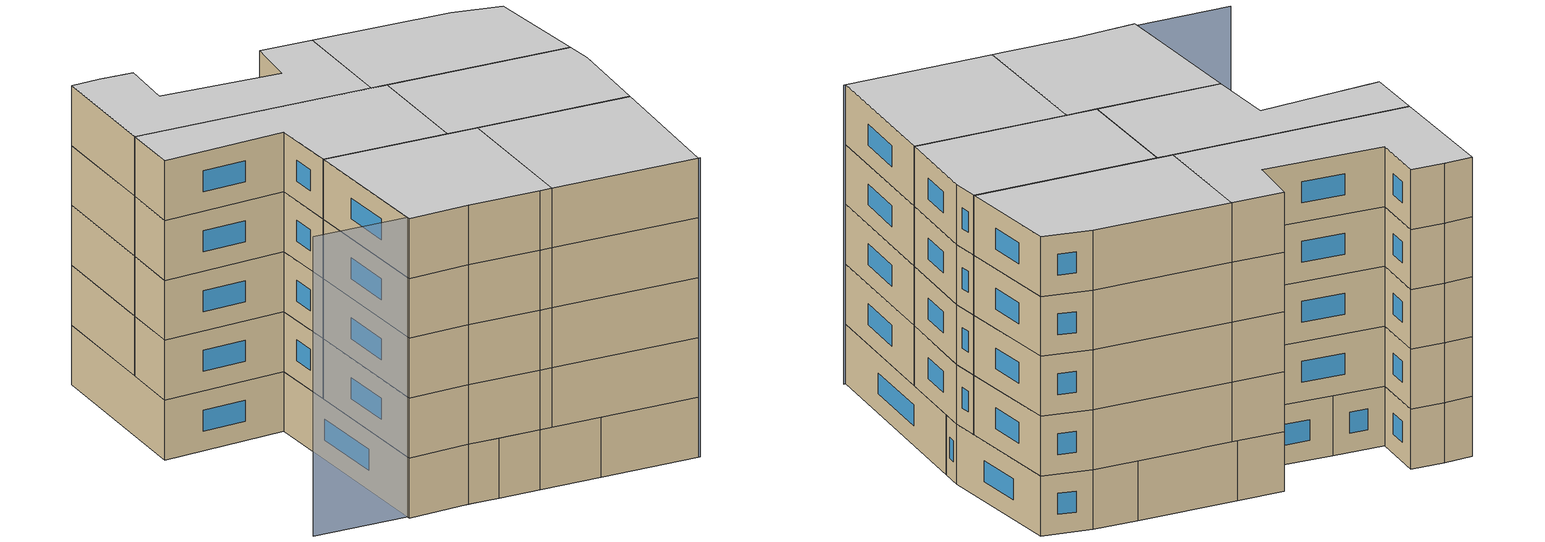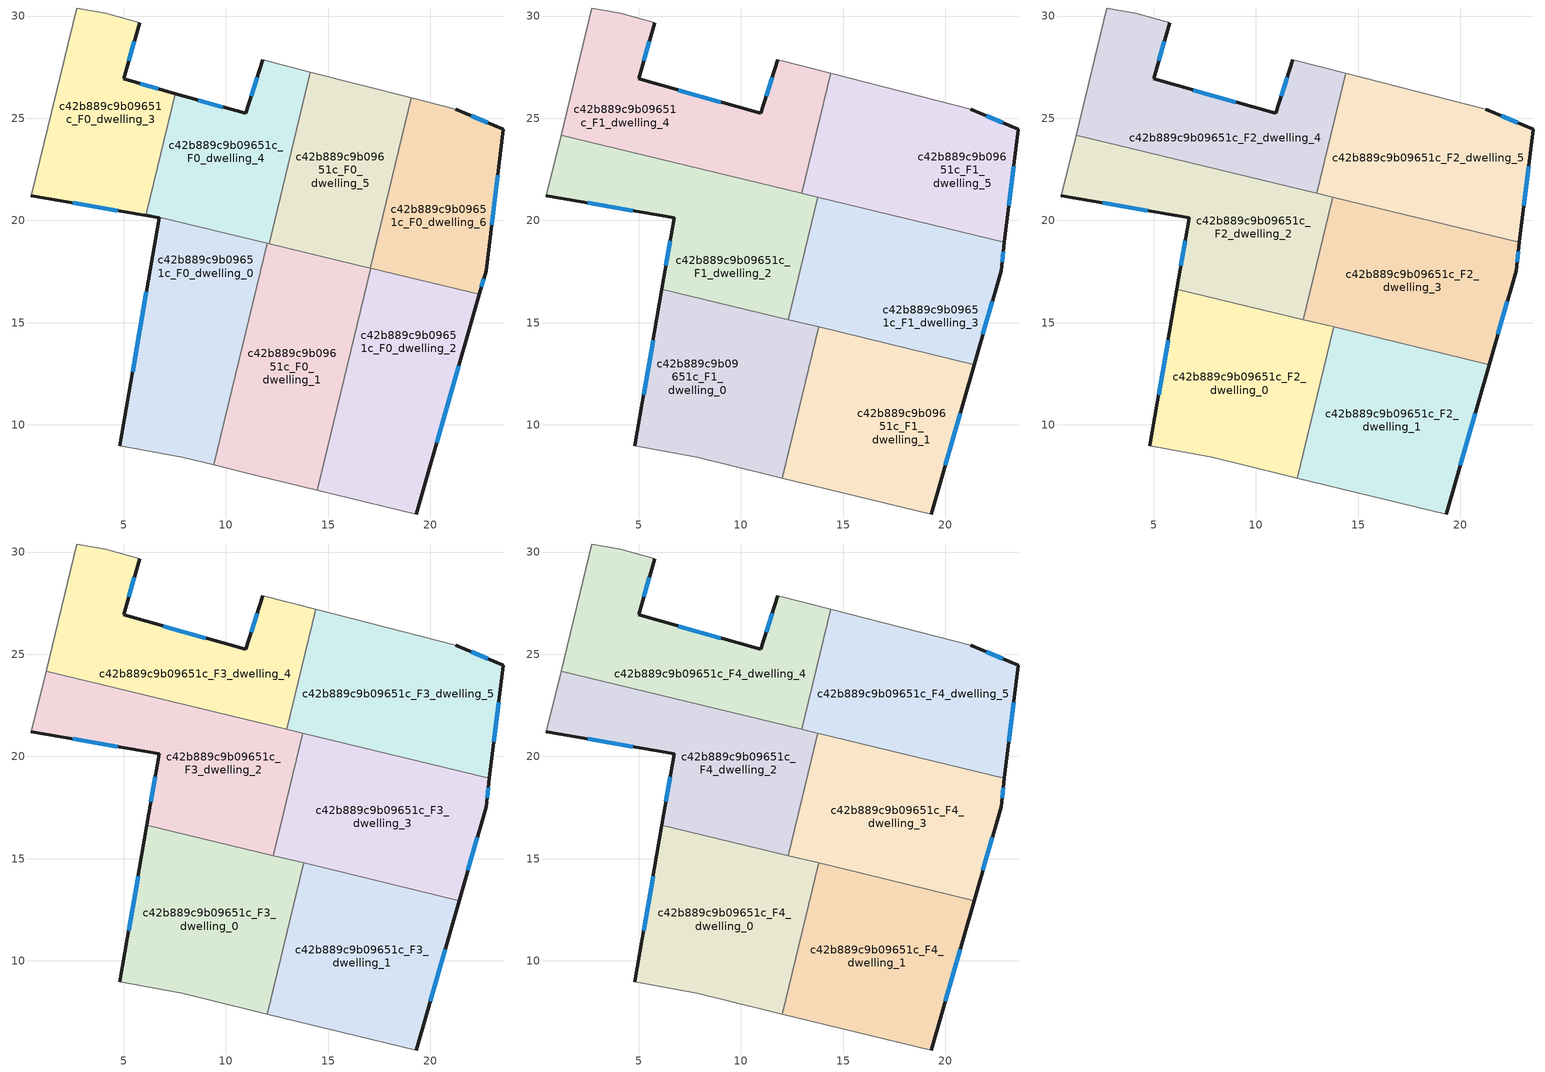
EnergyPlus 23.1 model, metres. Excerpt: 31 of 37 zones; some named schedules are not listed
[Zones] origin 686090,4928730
c42b889c9b09651c_F0_dwelling_0
 floor ground (EU_floor_Construction): 12.02,18.89 9.4,8.04 7.86,8.42 4.81,8.98 6.73,20.13 6.74,20.17 z0
 wall outside (EU_wall_Construction): 6.73,20.13 4.81,8.98 z0:3
 wall adiabatic (EU_wall_Construction): 4.81,8.98 7.86,8.42 9.4,8.04 z0:3
 wall to c42b889c9b09651c_F0_dwelling_3 (EU_wall_Construction): 6.74,20.17 6.73,20.13 z0:3
 wall to c42b889c9b09651c_F0_dwelling_1 (EU_wall_Construction): 9.4,8.04 12.02,18.89 z0:3
 wall to c42b889c9b09651c_F0_dwelling_4 (EU_wall_Construction): 12.02,18.89 6.74,20.17 z0:3
 window (EU_Window_Construction): 6.11,16.5 5.44,12.61 z0.98:2.02
 ceiling adiabatic (EU_roof_Construction): 11.18,15.43 12.02,18.89 6.74,20.17 6.73,20.13 6.13,16.64 z3
c42b889c9b09651c_F0_dwelling_1
 floor ground (EU_floor_Construction): 17.09,17.67 14.47,6.81 11.43,7.53 9.4,8.04 12.02,18.89 z0
 wall adiabatic (EU_wall_Construction): 9.4,8.04 11.43,7.53 14.47,6.81 z0:3
 wall to c42b889c9b09651c_F0_dwelling_2 (EU_wall_Construction): 14.47,6.81 17.09,17.67 z0:3
 wall to c42b889c9b09651c_F0_dwelling_5 (EU_wall_Construction): 17.05,17.67 12.11,18.87 z0:3
 wall to c42b889c9b09651c_F0_dwelling_4 (EU_wall_Construction): 12.11,18.87 12.02,18.89 z0:3
 wall to c42b889c9b09651c_F0_dwelling_6 (EU_wall_Construction): 17.09,17.67 17.05,17.67 z0:3
 ceiling adiabatic (EU_roof_Construction): 12.32,15.15 13.16,18.62 12.02,18.89 11.18,15.43 z3
c42b889c9b09651c_F0_dwelling_2
 floor ground (EU_floor_Construction): 22.39,16.38 19.31,5.64 14.47,6.81 17.09,17.67 z0
 wall outside (EU_wall_Construction): 19.31,5.64 22.39,16.38 z0:3
 wall adiabatic (EU_wall_Construction): 14.47,6.81 19.31,5.64 z0:3
 wall to c42b889c9b09651c_F0_dwelling_6 (EU_wall_Construction): 22.39,16.38 17.09,17.67 z0:3
 window (EU_Window_Construction): 20.31,9.14 21.39,12.89 z0.98:2.02
c42b889c9b09651c_F0_dwelling_3
 floor ground (EU_floor_Construction): 5.78,29.67 5,26.92 7.52,26.21 6.09,20.32 6.74,20.17 6.73,20.13 0.48,21.2 2.7,30.39 4.11,30.13 z0
 wall outside (EU_wall_Construction): 0.48,21.2 6.73,20.13 / 7.52,26.21 5,26.92 5.78,29.67 z0:3
 wall adiabatic (EU_wall_Construction): 5.78,29.67 4.11,30.13 2.7,30.39 0.48,21.2 z0:3
 wall to c42b889c9b09651c_F0_dwelling_4 (EU_wall_Construction): 6.74,20.17 6.09,20.32 7.52,26.21 z0:3
 window (EU_Window_Construction): 2.51,20.86 4.7,20.48 / 5.25,27.82 5.53,28.78 / 6.7,26.44 5.82,26.69 z0.98:2.02
c42b889c9b09651c_F0_dwelling_4
 floor ground (EU_floor_Construction): 14.14,27.26 12.11,18.87 6.09,20.32 7.52,26.21 10.96,25.23 11.81,27.85 z0
 wall outside (EU_wall_Construction): 11.81,27.85 10.96,25.23 7.52,26.21 z0:3
 wall to c42b889c9b09651c_F0_dwelling_5 (EU_wall_Construction): 12.11,18.87 14.14,27.26 z0:3
 wall adiabatic (EU_wall_Construction): 14.14,27.26 11.81,27.85 z0:3
 window (EU_Window_Construction): 9.84,25.55 8.64,25.89 / 11.53,27 11.24,26.09 z0.98:2.02
c42b889c9b09651c_F0_dwelling_5
 floor ground (EU_floor_Construction): 19.06,26 17.05,17.67 12.11,18.87 14.14,27.26 z0
 wall adiabatic (EU_wall_Construction): 19.06,26 14.14,27.26 z0:3
 wall to c42b889c9b09651c_F0_dwelling_6 (EU_wall_Construction): 17.05,17.67 19.06,26 z0:3
c42b889c9b09651c_F0_dwelling_6
 floor ground (EU_floor_Construction): 23.56,24.45 22.72,17.53 22.39,16.38 17.05,17.67 19.06,26 21.25,25.44 z0
 wall outside (EU_wall_Construction): 22.39,16.38 22.72,17.53 23.56,24.45 21.25,25.44 z0:3
 wall adiabatic (EU_wall_Construction): 21.25,25.44 19.06,26 z0:3
 window (EU_Window_Construction): 22.5,16.76 22.61,17.16 / 22.81,24.78 22,25.12 / 22.99,19.78 23.29,22.2 z0.98:2.02
c42b889c9b09651c_F1_dwelling_0
 floor to c42b889c9b09651c_F0_dwelling_0 (EU_floor_Construction): 11.18,15.43 9.4,8.04 7.86,8.42 4.81,8.98 6.13,16.64 z3
 floor to c42b889c9b09651c_F0_dwelling_1 (EU_floor_Construction): 13.8,14.79 12.02,7.39 11.43,7.53 9.4,8.04 11.18,15.43 z3
 wall outside (EU_wall_Construction): 6.13,16.64 4.81,8.98 z3:6
 wall to c42b889c9b09651c_F1_dwelling_1 (EU_wall_Construction): 12.02,7.39 13.8,14.79 z3:6
 wall adiabatic (EU_wall_Construction): 4.81,8.98 7.86,8.42 11.43,7.53 12.02,7.39 z3:6
 wall to c42b889c9b09651c_F1_dwelling_2 (EU_wall_Construction): 12.32,15.15 6.13,16.64 z3:6
 wall to c42b889c9b09651c_F1_dwelling_3 (EU_wall_Construction): 13.8,14.79 12.32,15.15 z3:6
 window (EU_Window_Construction): 5.7,14.15 5.24,11.48 z3.98:5.02
c42b889c9b09651c_F1_dwelling_1
 floor to c42b889c9b09651c_F0_dwelling_1 (EU_floor_Construction): 16.25,14.2 14.47,6.81 12.02,7.39 13.8,14.79 z3
 floor to c42b889c9b09651c_F0_dwelling_2 (EU_floor_Construction): 21.41,12.95 19.31,5.64 14.47,6.81 16.25,14.2 z3
 wall outside (EU_wall_Construction): 19.31,5.64 21.41,12.95 z3:6
 wall adiabatic (EU_wall_Construction): 12.02,7.39 19.31,5.64 z3:6
 wall to c42b889c9b09651c_F1_dwelling_3 (EU_wall_Construction): 21.41,12.95 13.8,14.79 z3:6
 window (EU_Window_Construction): 19.99,8.02 20.73,10.58 z3.98:5.02
c42b889c9b09651c_F1_dwelling_2
 floor to c42b889c9b09651c_F0_dwelling_3 (EU_floor_Construction): 6.71,22.85 6.09,20.32 6.74,20.17 6.73,20.13 0.48,21.2 1.2,24.18 z3
 floor to c42b889c9b09651c_F0_dwelling_4 (EU_floor_Construction): 12.72,21.39 12.11,18.87 6.09,20.32 6.71,22.85 z3
 floor to c42b889c9b09651c_F0_dwelling_5 (EU_floor_Construction): 13.77,21.14 13.16,18.62 12.11,18.87 12.72,21.39 z3
 floor adiabatic (EU_floor_Construction): 13.16,18.62 12.32,15.15 6.13,16.64 6.73,20.13 6.74,20.17 6.09,20.32 z3
 wall outside (EU_wall_Construction): 0.48,21.2 6.73,20.13 6.13,16.64 z3:6
 wall to c42b889c9b09651c_F1_dwelling_3 (EU_wall_Construction): 12.32,15.15 13.77,21.14 z3:6
 wall adiabatic (EU_wall_Construction): 1.2,24.18 0.48,21.2 z3:6
 wall to c42b889c9b09651c_F1_dwelling_4 (EU_wall_Construction): 12.99,21.33 1.2,24.18 z3:6
 wall to c42b889c9b09651c_F1_dwelling_5 (EU_wall_Construction): 13.77,21.14 12.99,21.33 z3:6
 window (EU_Window_Construction): 6.54,19 6.33,17.78 / 2.51,20.86 4.7,20.48 z3.98:5.02
c42b889c9b09651c_F1_dwelling_3
 floor to c42b889c9b09651c_F0_dwelling_2 (EU_floor_Construction): 22.39,16.38 21.41,12.95 16.25,14.2 17.09,17.67 z3
 floor to c42b889c9b09651c_F0_dwelling_5 (EU_floor_Construction): 17.66,20.2 17.05,17.67 13.16,18.62 13.77,21.14 z3
 floor to c42b889c9b09651c_F0_dwelling_6 (EU_floor_Construction): 22.89,18.94 22.72,17.53 22.39,16.38 17.05,17.67 17.66,20.2 z3
 floor to c42b889c9b09651c_F0_dwelling_1 (EU_floor_Construction): 17.09,17.66 16.25,14.2 12.32,15.15 13.16,18.62 z3
 wall outside (EU_wall_Construction): 21.41,12.95 22.72,17.53 22.89,18.94 z3:6
 wall to c42b889c9b09651c_F1_dwelling_5 (EU_wall_Construction): 22.89,18.94 13.77,21.14 z3:6
 window (EU_Window_Construction): 22.78,17.99 22.84,18.48 / 21.84,14.44 22.29,16.04 z3.98:5.02
c42b889c9b09651c_F1_dwelling_4
 floor to c42b889c9b09651c_F0_dwelling_4 (EU_floor_Construction): 14.14,27.26 12.72,21.39 6.71,22.85 7.52,26.21 10.96,25.23 11.81,27.85 z3
 floor to c42b889c9b09651c_F0_dwelling_3 (EU_floor_Construction): 5.78,29.67 5,26.92 7.52,26.21 6.71,22.85 1.2,24.18 2.7,30.39 4.11,30.13 z3
 floor to c42b889c9b09651c_F0_dwelling_5 (EU_floor_Construction): 14.4,27.19 12.99,21.33 12.72,21.39 14.14,27.26 z3
 wall outside (EU_wall_Construction): 11.81,27.85 10.96,25.23 5,26.92 5.78,29.67 z3:6
 wall adiabatic (EU_wall_Construction): 14.4,27.19 11.81,27.85 / 5.78,29.67 4.11,30.13 2.7,30.39 1.2,24.18 z3:6
 wall to c42b889c9b09651c_F1_dwelling_5 (EU_wall_Construction): 12.99,21.33 14.4,27.19 z3:6
 window (EU_Window_Construction): 9.02,25.78 6.94,26.37 / 11.53,27 11.24,26.09 / 5.25,27.82 5.53,28.78 z3.98:5.02
c42b889c9b09651c_F1_dwelling_5
 floor to c42b889c9b09651c_F0_dwelling_5 (EU_floor_Construction): 19.06,26 17.66,20.2 12.99,21.33 14.4,27.19 z3
 floor to c42b889c9b09651c_F0_dwelling_6 (EU_floor_Construction): 23.56,24.45 22.89,18.94 17.66,20.2 19.06,26 21.25,25.44 z3
 wall outside (EU_wall_Construction): 22.89,18.94 23.56,24.45 21.25,25.44 z3:6
 wall adiabatic (EU_wall_Construction): 21.25,25.44 14.4,27.19 z3:6
 window (EU_Window_Construction): 22.81,24.78 22,25.12 / 23.11,20.73 23.34,22.66 z3.98:5.02
c42b889c9b09651c_F2_dwelling_0
 floor to c42b889c9b09651c_F1_dwelling_0 (EU_floor_Construction): 13.8,14.79 12.02,7.39 11.43,7.53 7.86,8.42 4.81,8.98 6.13,16.64 z6
 wall outside (EU_wall_Construction): 6.13,16.64 4.81,8.98 z6:9
 wall to c42b889c9b09651c_F2_dwelling_1 (EU_wall_Construction): 12.02,7.39 13.8,14.79 z6:9
 wall adiabatic (EU_wall_Construction): 4.81,8.98 7.86,8.42 11.43,7.53 12.02,7.39 z6:9
 wall to c42b889c9b09651c_F2_dwelling_2 (EU_wall_Construction): 12.32,15.15 6.13,16.64 z6:9
 wall to c42b889c9b09651c_F2_dwelling_3 (EU_wall_Construction): 13.8,14.79 12.32,15.15 z6:9
 window (EU_Window_Construction): 5.7,14.15 5.24,11.48 z6.98:8.02
c42b889c9b09651c_F2_dwelling_1
 floor to c42b889c9b09651c_F1_dwelling_1 (EU_floor_Construction): 21.41,12.95 19.31,5.64 12.02,7.39 13.8,14.79 z6
 wall outside (EU_wall_Construction): 19.31,5.64 21.41,12.95 z6:9
 wall adiabatic (EU_wall_Construction): 12.02,7.39 19.31,5.64 z6:9
 wall to c42b889c9b09651c_F2_dwelling_3 (EU_wall_Construction): 21.41,12.95 13.8,14.79 z6:9
 window (EU_Window_Construction): 19.99,8.02 20.73,10.58 z6.98:8.02
c42b889c9b09651c_F2_dwelling_2
 floor to c42b889c9b09651c_F1_dwelling_2 (EU_floor_Construction): 13.77,21.14 12.32,15.15 6.13,16.64 6.73,20.13 0.48,21.2 1.2,24.18 z6
 wall outside (EU_wall_Construction): 0.48,21.2 6.73,20.13 6.13,16.64 z6:9
 wall to c42b889c9b09651c_F2_dwelling_3 (EU_wall_Construction): 12.32,15.15 13.77,21.14 z6:9
 wall adiabatic (EU_wall_Construction): 1.2,24.18 0.48,21.2 z6:9
 wall to c42b889c9b09651c_F2_dwelling_4 (EU_wall_Construction): 12.99,21.33 1.2,24.18 z6:9
 wall to c42b889c9b09651c_F2_dwelling_5 (EU_wall_Construction): 13.77,21.14 12.99,21.33 z6:9
 window (EU_Window_Construction): 6.54,19 6.33,17.78 / 2.51,20.86 4.7,20.48 z6.98:8.02
c42b889c9b09651c_F2_dwelling_3
 floor to c42b889c9b09651c_F1_dwelling_3 (EU_floor_Construction): 22.89,18.94 22.72,17.53 21.41,12.95 12.32,15.15 13.77,21.14 z6
 wall outside (EU_wall_Construction): 21.41,12.95 22.72,17.53 22.89,18.94 z6:9
 wall to c42b889c9b09651c_F2_dwelling_5 (EU_wall_Construction): 22.89,18.94 13.77,21.14 z6:9
 window (EU_Window_Construction): 22.78,17.99 22.84,18.48 / 21.84,14.44 22.29,16.04 z6.98:8.02
c42b889c9b09651c_F2_dwelling_4
 floor to c42b889c9b09651c_F1_dwelling_4 (EU_floor_Construction): 14.4,27.19 12.99,21.33 1.2,24.18 2.7,30.39 4.11,30.13 5.78,29.67 5,26.92 10.96,25.23 11.81,27.85 z6
 wall outside (EU_wall_Construction): 11.81,27.85 10.96,25.23 5,26.92 5.78,29.67 z6:9
 wall adiabatic (EU_wall_Construction): 14.4,27.19 11.81,27.85 / 5.78,29.67 4.11,30.13 2.7,30.39 1.2,24.18 z6:9
 wall to c42b889c9b09651c_F2_dwelling_5 (EU_wall_Construction): 12.99,21.33 14.4,27.19 z6:9
 window (EU_Window_Construction): 9.02,25.78 6.94,26.37 / 11.53,27 11.24,26.09 / 5.25,27.82 5.53,28.78 z6.98:8.02
c42b889c9b09651c_F2_dwelling_5
 floor to c42b889c9b09651c_F1_dwelling_5 (EU_floor_Construction): 23.56,24.45 22.89,18.94 12.99,21.33 14.4,27.19 21.25,25.44 z6
 wall outside (EU_wall_Construction): 22.89,18.94 23.56,24.45 21.25,25.44 z6:9
 wall adiabatic (EU_wall_Construction): 21.25,25.44 14.4,27.19 z6:9
 window (EU_Window_Construction): 22.81,24.78 22,25.12 / 23.11,20.73 23.34,22.66 z6.98:8.02
c42b889c9b09651c_F3_dwelling_0
 floor to c42b889c9b09651c_F2_dwelling_0 (EU_floor_Construction): 13.8,14.79 12.02,7.39 11.43,7.53 7.86,8.42 4.81,8.98 6.13,16.64 z9
 wall outside (EU_wall_Construction): 6.13,16.64 4.81,8.98 z9:12
 wall to c42b889c9b09651c_F3_dwelling_1 (EU_wall_Construction): 12.02,7.39 13.8,14.79 z9:12
 wall adiabatic (EU_wall_Construction): 4.81,8.98 7.86,8.42 11.43,7.53 12.02,7.39 z9:12
 wall to c42b889c9b09651c_F3_dwelling_2 (EU_wall_Construction): 12.32,15.15 6.13,16.64 z9:12
 wall to c42b889c9b09651c_F3_dwelling_3 (EU_wall_Construction): 13.8,14.79 12.32,15.15 z9:12
 window (EU_Window_Construction): 5.7,14.15 5.24,11.48 z9.98:11.02
c42b889c9b09651c_F3_dwelling_1
 floor to c42b889c9b09651c_F2_dwelling_1 (EU_floor_Construction): 21.41,12.95 19.31,5.64 12.02,7.39 13.8,14.79 z9
 wall outside (EU_wall_Construction): 19.31,5.64 21.41,12.95 z9:12
 wall adiabatic (EU_wall_Construction): 12.02,7.39 19.31,5.64 z9:12
 wall to c42b889c9b09651c_F3_dwelling_3 (EU_wall_Construction): 21.41,12.95 13.8,14.79 z9:12
 window (EU_Window_Construction): 19.99,8.02 20.73,10.58 z9.98:11.02
c42b889c9b09651c_F3_dwelling_2
 floor to c42b889c9b09651c_F2_dwelling_2 (EU_floor_Construction): 13.77,21.14 12.32,15.15 6.13,16.64 6.73,20.13 0.48,21.2 1.2,24.18 z9
 wall outside (EU_wall_Construction): 0.48,21.2 6.73,20.13 6.13,16.64 z9:12
 wall to c42b889c9b09651c_F3_dwelling_3 (EU_wall_Construction): 12.32,15.15 13.77,21.14 z9:12
 wall adiabatic (EU_wall_Construction): 1.2,24.18 0.48,21.2 z9:12
 wall to c42b889c9b09651c_F3_dwelling_4 (EU_wall_Construction): 12.99,21.33 1.2,24.18 z9:12
 wall to c42b889c9b09651c_F3_dwelling_5 (EU_wall_Construction): 13.77,21.14 12.99,21.33 z9:12
 window (EU_Window_Construction): 6.54,19 6.33,17.78 / 2.51,20.86 4.7,20.48 z9.98:11.02
c42b889c9b09651c_F3_dwelling_3
 floor to c42b889c9b09651c_F2_dwelling_3 (EU_floor_Construction): 22.89,18.94 22.72,17.53 21.41,12.95 12.32,15.15 13.77,21.14 z9
 wall outside (EU_wall_Construction): 21.41,12.95 22.72,17.53 22.89,18.94 z9:12
 wall to c42b889c9b09651c_F3_dwelling_5 (EU_wall_Construction): 22.89,18.94 13.77,21.14 z9:12
 window (EU_Window_Construction): 22.78,17.99 22.84,18.48 / 21.84,14.44 22.29,16.04 z9.98:11.02
c42b889c9b09651c_F3_dwelling_4
 floor to c42b889c9b09651c_F2_dwelling_4 (EU_floor_Construction): 14.4,27.19 12.99,21.33 1.2,24.18 2.7,30.39 4.11,30.13 5.78,29.67 5,26.92 10.96,25.23 11.81,27.85 z9
 wall outside (EU_wall_Construction): 11.81,27.85 10.96,25.23 5,26.92 5.78,29.67 z9:12
 wall adiabatic (EU_wall_Construction): 14.4,27.19 11.81,27.85 / 5.78,29.67 4.11,30.13 2.7,30.39 1.2,24.18 z9:12
 wall to c42b889c9b09651c_F3_dwelling_5 (EU_wall_Construction): 12.99,21.33 14.4,27.19 z9:12
 window (EU_Window_Construction): 9.02,25.78 6.94,26.37 / 11.53,27 11.24,26.09 / 5.25,27.82 5.53,28.78 z9.98:11.02
c42b889c9b09651c_F3_dwelling_5
 floor to c42b889c9b09651c_F2_dwelling_5 (EU_floor_Construction): 23.56,24.45 22.89,18.94 12.99,21.33 14.4,27.19 21.25,25.44 z9
 wall outside (EU_wall_Construction): 22.89,18.94 23.56,24.45 21.25,25.44 z9:12
 wall adiabatic (EU_wall_Construction): 21.25,25.44 14.4,27.19 z9:12
 window (EU_Window_Construction): 22.81,24.78 22,25.12 / 23.11,20.73 23.34,22.66 z9.98:11.02
c42b889c9b09651c_F4_dwelling_0
 floor to c42b889c9b09651c_F3_dwelling_0 (EU_floor_Construction): 13.8,14.79 12.02,7.39 11.43,7.53 7.86,8.42 4.81,8.98 6.13,16.64 z12
 wall outside (EU_wall_Construction): 6.13,16.64 4.81,8.98 z12:15
 wall to c42b889c9b09651c_F4_dwelling_1 (EU_wall_Construction): 12.02,7.39 13.8,14.79 z12:15
 wall adiabatic (EU_wall_Construction): 4.81,8.98 7.86,8.42 11.43,7.53 12.02,7.39 z12:15
 wall to c42b889c9b09651c_F4_dwelling_2 (EU_wall_Construction): 12.32,15.15 6.13,16.64 z12:15
 wall to c42b889c9b09651c_F4_dwelling_3 (EU_wall_Construction): 13.8,14.79 12.32,15.15 z12:15
 window (EU_Window_Construction): 5.7,14.15 5.24,11.48 z12.98:14.02
 ceiling to c42b889c9b09651c_F5_dwelling_0 (EU_floor_Construction): 12.02,7.39 13.8,14.79 6.13,16.64 4.81,8.98 7.86,8.42 11.43,7.53 z15
c42b889c9b09651c_F4_dwelling_1
 floor to c42b889c9b09651c_F3_dwelling_1 (EU_floor_Construction): 21.41,12.95 19.31,5.64 12.02,7.39 13.8,14.79 z12
 wall outside (EU_wall_Construction): 19.31,5.64 21.41,12.95 z12:15
 wall adiabatic (EU_wall_Construction): 12.02,7.39 19.31,5.64 z12:15
 wall to c42b889c9b09651c_F4_dwelling_3 (EU_wall_Construction): 21.41,12.95 13.8,14.79 z12:15
 window (EU_Window_Construction): 19.99,8.02 20.73,10.58 z12.98:14.02
 ceiling to c42b889c9b09651c_F5_dwelling_1 (EU_floor_Construction): 19.31,5.64 21.41,12.95 13.8,14.79 12.02,7.39 z15
c42b889c9b09651c_F4_dwelling_2
 floor to c42b889c9b09651c_F3_dwelling_2 (EU_floor_Construction): 13.77,21.14 12.32,15.15 6.13,16.64 6.73,20.13 0.48,21.2 1.2,24.18 z12
 wall outside (EU_wall_Construction): 0.48,21.2 6.73,20.13 6.13,16.64 z12:15
 wall to c42b889c9b09651c_F4_dwelling_3 (EU_wall_Construction): 12.32,15.15 13.77,21.14 z12:15
 wall adiabatic (EU_wall_Construction): 1.2,24.18 0.48,21.2 z12:15
 wall to c42b889c9b09651c_F4_dwelling_4 (EU_wall_Construction): 12.99,21.33 1.2,24.18 z12:15
 wall to c42b889c9b09651c_F4_dwelling_5 (EU_wall_Construction): 13.77,21.14 12.99,21.33 z12:15
 window (EU_Window_Construction): 6.54,19 6.33,17.78 / 2.51,20.86 4.7,20.48 z12.98:14.02
 ceiling to c42b889c9b09651c_F5_dwelling_2 (EU_floor_Construction): 12.32,15.15 13.77,21.14 1.2,24.18 0.48,21.2 6.73,20.13 6.13,16.64 z15
c42b889c9b09651c_F4_dwelling_3
 floor to c42b889c9b09651c_F3_dwelling_3 (EU_floor_Construction): 22.89,18.94 22.72,17.53 21.41,12.95 12.32,15.15 13.77,21.14 z12
 wall outside (EU_wall_Construction): 21.41,12.95 22.72,17.53 22.89,18.94 z12:15
 wall to c42b889c9b09651c_F4_dwelling_5 (EU_wall_Construction): 22.89,18.94 13.77,21.14 z12:15
 window (EU_Window_Construction): 22.78,17.99 22.84,18.48 / 21.84,14.44 22.29,16.04 z12.98:14.02
 ceiling to c42b889c9b09651c_F5_dwelling_3 (EU_floor_Construction): 21.41,12.95 22.72,17.53 22.89,18.94 13.77,21.14 12.32,15.15 z15
c42b889c9b09651c_F4_dwelling_4
 floor to c42b889c9b09651c_F3_dwelling_4 (EU_floor_Construction): 14.4,27.19 12.99,21.33 1.2,24.18 2.7,30.39 4.11,30.13 5.78,29.67 5,26.92 10.96,25.23 11.81,27.85 z12
 wall outside (EU_wall_Construction): 11.81,27.85 10.96,25.23 5,26.92 5.78,29.67 z12:15
 wall adiabatic (EU_wall_Construction): 14.4,27.19 11.81,27.85 / 5.78,29.67 4.11,30.13 2.7,30.39 1.2,24.18 z12:15
 wall to c42b889c9b09651c_F4_dwelling_5 (EU_wall_Construction): 12.99,21.33 14.4,27.19 z12:15
 window (EU_Window_Construction): 9.02,25.78 6.94,26.37 / 11.53,27 11.24,26.09 / 5.25,27.82 5.53,28.78 z12.98:14.02
 ceiling to c42b889c9b09651c_F5_dwelling_4 (EU_floor_Construction): 12.99,21.33 14.4,27.19 11.81,27.85 10.96,25.23 5,26.92 5.78,29.67 4.11,30.13 2.7,30.39 1.2,24.18 z15
c42b889c9b09651c_F4_dwelling_5
 floor to c42b889c9b09651c_F3_dwelling_5 (EU_floor_Construction): 23.56,24.45 22.89,18.94 12.99,21.33 14.4,27.19 21.25,25.44 z12
 wall outside (EU_wall_Construction): 22.89,18.94 23.56,24.45 21.25,25.44 z12:15
 wall adiabatic (EU_wall_Construction): 21.25,25.44 14.4,27.19 z12:15
 window (EU_Window_Construction): 22.81,24.78 22,25.12 / 23.11,20.73 23.34,22.66 z12.98:14.02
 ceiling to c42b889c9b09651c_F5_dwelling_5 (EU_floor_Construction): 22.89,18.94 23.56,24.45 21.25,25.44 14.4,27.19 12.99,21.33 z15
shading: 0.14,10.3 19.41,5.62 z0:15
[Building]
EU S2 Campaign: North Axis=0; Terrain=City; Solar Distribution=FullExterior
[Site:Location]
Bologna: Latitude=44.5; Longitude=11.25; Time Zone=1; Elevation=37
[SizingPeriod:WeatherFileDays]
AnnualSizingPeriod: Begin Month=1; Begin Day of Month=1; End Month=12; End Day of Month=31; Day of Week for Start Day=Monday; Use Weather File Daylight Saving Period=No; Use Weather File Rain and Snow Indicators=No
[MATERIAL]
EU_InternalMass_Material: Roughness=MediumRough; Thickness=0.1; Conductivity=1; Density=1800; Specific Heat=900; Thermal Absorptance=0.9; Solar Absorptance=0.7; Visible Absorptance=0.7
[MATERIAL:NOMASS] Roughness=MediumRough; Thermal Absorptance=0.9; Solar Absorptance=0.7; Visible Absorptance=0.7
Name | Thermal Resistance
EU_wall_NoMass | 0.905828
EU_roof_NoMass | 0.37593
EU_floor_NoMass | 0.67114
[WINDOWMATERIAL:SIMPLEGLAZINGSYSTEM]
EU_Window_SimpleGlazing: UFactor=4.52486; Solar Heat Gain Coefficient=0.85; Visible Transmittance=0.85
[CONSTRUCTION]
EU_wall_Construction: EU_wall_NoMass
EU_roof_Construction: EU_roof_NoMass
EU_floor_Construction: EU_floor_NoMass
EU_Window_Construction: EU_Window_SimpleGlazing
EU_InternalMass_Construction: EU_InternalMass_Material
[ZONE] Type=1; Multiplier=1; Ceiling Height=autocalculate; Floor Area=autocalculate; Part of Total Floor Area=Yes
Name | Volume
c42b889c9b09651c_F0_dwelling_0 | 170.15
c42b889c9b09651c_F1_dwelling_0; c42b889c9b09651c_F2_dwelling_0; c42b889c9b09651c_F3_dwelling_0; c42b889c9b09651c_F4_dwelling_0 | 174.841
c42b889c9b09651c_F0_dwelling_1; c42b889c9b09651c_F1_dwelling_3; c42b889c9b09651c_F2_dwelling_3; c42b889c9b09651c_F3_dwelling_3; c42b889c9b09651c_F4_dwelling_3 | 174.852
c42b889c9b09651c_F1_dwelling_1; c42b889c9b09651c_F2_dwelling_1; c42b889c9b09651c_F3_dwelling_1; c42b889c9b09651c_F4_dwelling_1 | 174.835
c42b889c9b09651c_F0_dwelling_2 | 174.824
c42b889c9b09651c_F1_dwelling_2; c42b889c9b09651c_F2_dwelling_2; c42b889c9b09651c_F3_dwelling_2; c42b889c9b09651c_F4_dwelling_2 | 174.832
c42b889c9b09651c_F0_dwelling_3 | 135.806
c42b889c9b09651c_F0_dwelling_4 | 131.125
c42b889c9b09651c_F1_dwelling_4; c42b889c9b09651c_F2_dwelling_4; c42b889c9b09651c_F3_dwelling_4; c42b889c9b09651c_F4_dwelling_4 | 174.834
c42b889c9b09651c_F0_dwelling_5 | 131.115
c42b889c9b09651c_F1_dwelling_5; c42b889c9b09651c_F2_dwelling_5; c42b889c9b09651c_F3_dwelling_5; c42b889c9b09651c_F4_dwelling_5 | 174.837
c42b889c9b09651c_F0_dwelling_6 | 131.123
[INTERNALMASS] Construction=EU_InternalMass_Construction
Name | Zone or ZoneList | Surface Area
c42b889c9b09651c_F0_dwelling_0_EU_InternalMass | c42b889c9b09651c_F0_dwelling_0 | 56.7169
c42b889c9b09651c_F0_dwelling_1_EU_InternalMass | c42b889c9b09651c_F0_dwelling_1 | 58.2838
c42b889c9b09651c_F0_dwelling_2_EU_InternalMass | c42b889c9b09651c_F0_dwelling_2 | 58.2744
c42b889c9b09651c_F0_dwelling_3_EU_InternalMass | c42b889c9b09651c_F0_dwelling_3 | 45.2688
c42b889c9b09651c_F0_dwelling_4_EU_InternalMass | c42b889c9b09651c_F0_dwelling_4 | 43.708
c42b889c9b09651c_F0_dwelling_5_EU_InternalMass | c42b889c9b09651c_F0_dwelling_5 | 43.7048
c42b889c9b09651c_F0_dwelling_6_EU_InternalMass | c42b889c9b09651c_F0_dwelling_6 | 43.7076
c42b889c9b09651c_F1_dwelling_0_EU_InternalMass | c42b889c9b09651c_F1_dwelling_0 | 58.2803
c42b889c9b09651c_F1_dwelling_1_EU_InternalMass | c42b889c9b09651c_F1_dwelling_1 | 58.2786
c42b889c9b09651c_F1_dwelling_2_EU_InternalMass | c42b889c9b09651c_F1_dwelling_2 | 58.2777
c42b889c9b09651c_F1_dwelling_3_EU_InternalMass | c42b889c9b09651c_F1_dwelling_3 | 58.2837
c42b889c9b09651c_F1_dwelling_4_EU_InternalMass | c42b889c9b09651c_F1_dwelling_4 | 58.2778
c42b889c9b09651c_F1_dwelling_5_EU_InternalMass | c42b889c9b09651c_F1_dwelling_5 | 58.2794
c42b889c9b09651c_F2_dwelling_0_EU_InternalMass | c42b889c9b09651c_F2_dwelling_0 | 58.2803
c42b889c9b09651c_F2_dwelling_1_EU_InternalMass | c42b889c9b09651c_F2_dwelling_1 | 58.2786
c42b889c9b09651c_F2_dwelling_2_EU_InternalMass | c42b889c9b09651c_F2_dwelling_2 | 58.2777
c42b889c9b09651c_F2_dwelling_3_EU_InternalMass | c42b889c9b09651c_F2_dwelling_3 | 58.2837
c42b889c9b09651c_F2_dwelling_4_EU_InternalMass | c42b889c9b09651c_F2_dwelling_4 | 58.2778
c42b889c9b09651c_F2_dwelling_5_EU_InternalMass | c42b889c9b09651c_F2_dwelling_5 | 58.2794
c42b889c9b09651c_F3_dwelling_0_EU_InternalMass | c42b889c9b09651c_F3_dwelling_0 | 58.2803
c42b889c9b09651c_F3_dwelling_1_EU_InternalMass | c42b889c9b09651c_F3_dwelling_1 | 58.2786
c42b889c9b09651c_F3_dwelling_2_EU_InternalMass | c42b889c9b09651c_F3_dwelling_2 | 58.2777
c42b889c9b09651c_F3_dwelling_3_EU_InternalMass | c42b889c9b09651c_F3_dwelling_3 | 58.2837
c42b889c9b09651c_F3_dwelling_4_EU_InternalMass | c42b889c9b09651c_F3_dwelling_4 | 58.2778
c42b889c9b09651c_F3_dwelling_5_EU_InternalMass | c42b889c9b09651c_F3_dwelling_5 | 58.2794
c42b889c9b09651c_F4_dwelling_0_EU_InternalMass | c42b889c9b09651c_F4_dwelling_0 | 58.2803
c42b889c9b09651c_F4_dwelling_1_EU_InternalMass | c42b889c9b09651c_F4_dwelling_1 | 58.2786
c42b889c9b09651c_F4_dwelling_2_EU_InternalMass | c42b889c9b09651c_F4_dwelling_2 | 58.2777
c42b889c9b09651c_F4_dwelling_3_EU_InternalMass | c42b889c9b09651c_F4_dwelling_3 | 58.2837
c42b889c9b09651c_F4_dwelling_4_EU_InternalMass | c42b889c9b09651c_F4_dwelling_4 | 58.2778
c42b889c9b09651c_F4_dwelling_5_EU_InternalMass | c42b889c9b09651c_F4_dwelling_5 | 58.2794
[OTHEREQUIPMENT] Fuel Type=Electricity; Design Level Calculation Method=Watts/Area; Power per Zone Floor Area=1; Fraction Latent=0; Fraction Radiant=0; Fraction Lost=0; Carbon Dioxide Generation Rate=0; EndUse Subcategory=EU_Step8_InternalGains
Name | Zone or ZoneList or Space or SpaceList | Schedule
EU_Step8_InternalGain_c42b889c9b09651c_F0_dwelling_0_f000 | c42b889c9b09651c_F0_dwelling_0 | EU_Step8_GainSchedule_c42b889c9b09651c_F0_dwelling_0_f000
EU_Step8_InternalGain_c42b889c9b09651c_F0_dwelling_1_f000 | c42b889c9b09651c_F0_dwelling_1 | EU_Step8_GainSchedule_c42b889c9b09651c_F0_dwelling_1_f000
EU_Step8_InternalGain_c42b889c9b09651c_F0_dwelling_2_f000 | c42b889c9b09651c_F0_dwelling_2 | EU_Step8_GainSchedule_c42b889c9b09651c_F0_dwelling_2_f000
EU_Step8_InternalGain_c42b889c9b09651c_F0_dwelling_3_f000 | c42b889c9b09651c_F0_dwelling_3 | EU_Step8_GainSchedule_c42b889c9b09651c_F0_dwelling_3_f000
EU_Step8_InternalGain_c42b889c9b09651c_F0_dwelling_4_f000 | c42b889c9b09651c_F0_dwelling_4 | EU_Step8_GainSchedule_c42b889c9b09651c_F0_dwelling_4_f000
EU_Step8_InternalGain_c42b889c9b09651c_F0_dwelling_5_f000 | c42b889c9b09651c_F0_dwelling_5 | EU_Step8_GainSchedule_c42b889c9b09651c_F0_dwelling_5_f000
EU_Step8_InternalGain_c42b889c9b09651c_F0_dwelling_6_f000 | c42b889c9b09651c_F0_dwelling_6 | EU_Step8_GainSchedule_c42b889c9b09651c_F0_dwelling_6_f000
EU_Step8_InternalGain_c42b889c9b09651c_F1_dwelling_0_f000 | c42b889c9b09651c_F1_dwelling_0 | EU_Step8_GainSchedule_c42b889c9b09651c_F1_dwelling_0_f000
EU_Step8_InternalGain_c42b889c9b09651c_F1_dwelling_1_f000 | c42b889c9b09651c_F1_dwelling_1 | EU_Step8_GainSchedule_c42b889c9b09651c_F1_dwelling_1_f000
EU_Step8_InternalGain_c42b889c9b09651c_F1_dwelling_2_f000 | c42b889c9b09651c_F1_dwelling_2 | EU_Step8_GainSchedule_c42b889c9b09651c_F1_dwelling_2_f000
EU_Step8_InternalGain_c42b889c9b09651c_F1_dwelling_3_f000 | c42b889c9b09651c_F1_dwelling_3 | EU_Step8_GainSchedule_c42b889c9b09651c_F1_dwelling_3_f000
EU_Step8_InternalGain_c42b889c9b09651c_F1_dwelling_4_f000 | c42b889c9b09651c_F1_dwelling_4 | EU_Step8_GainSchedule_c42b889c9b09651c_F1_dwelling_4_f000
EU_Step8_InternalGain_c42b889c9b09651c_F1_dwelling_5_f000 | c42b889c9b09651c_F1_dwelling_5 | EU_Step8_GainSchedule_c42b889c9b09651c_F1_dwelling_5_f000
EU_Step8_InternalGain_c42b889c9b09651c_F2_dwelling_0_f000 | c42b889c9b09651c_F2_dwelling_0 | EU_Step8_GainSchedule_c42b889c9b09651c_F2_dwelling_0_f000
EU_Step8_InternalGain_c42b889c9b09651c_F2_dwelling_1_f000 | c42b889c9b09651c_F2_dwelling_1 | EU_Step8_GainSchedule_c42b889c9b09651c_F2_dwelling_1_f000
EU_Step8_InternalGain_c42b889c9b09651c_F2_dwelling_2_f000 | c42b889c9b09651c_F2_dwelling_2 | EU_Step8_GainSchedule_c42b889c9b09651c_F2_dwelling_2_f000
EU_Step8_InternalGain_c42b889c9b09651c_F2_dwelling_3_f000 | c42b889c9b09651c_F2_dwelling_3 | EU_Step8_GainSchedule_c42b889c9b09651c_F2_dwelling_3_f000
EU_Step8_InternalGain_c42b889c9b09651c_F2_dwelling_4_f000 | c42b889c9b09651c_F2_dwelling_4 | EU_Step8_GainSchedule_c42b889c9b09651c_F2_dwelling_4_f000
EU_Step8_InternalGain_c42b889c9b09651c_F2_dwelling_5_f000 | c42b889c9b09651c_F2_dwelling_5 | EU_Step8_GainSchedule_c42b889c9b09651c_F2_dwelling_5_f000
EU_Step8_InternalGain_c42b889c9b09651c_F3_dwelling_0_f000 | c42b889c9b09651c_F3_dwelling_0 | EU_Step8_GainSchedule_c42b889c9b09651c_F3_dwelling_0_f000
EU_Step8_InternalGain_c42b889c9b09651c_F3_dwelling_1_f000 | c42b889c9b09651c_F3_dwelling_1 | EU_Step8_GainSchedule_c42b889c9b09651c_F3_dwelling_1_f000
EU_Step8_InternalGain_c42b889c9b09651c_F3_dwelling_2_f000 | c42b889c9b09651c_F3_dwelling_2 | EU_Step8_GainSchedule_c42b889c9b09651c_F3_dwelling_2_f000
EU_Step8_InternalGain_c42b889c9b09651c_F3_dwelling_3_f000 | c42b889c9b09651c_F3_dwelling_3 | EU_Step8_GainSchedule_c42b889c9b09651c_F3_dwelling_3_f000
EU_Step8_InternalGain_c42b889c9b09651c_F3_dwelling_4_f000 | c42b889c9b09651c_F3_dwelling_4 | EU_Step8_GainSchedule_c42b889c9b09651c_F3_dwelling_4_f000
EU_Step8_InternalGain_c42b889c9b09651c_F3_dwelling_5_f000 | c42b889c9b09651c_F3_dwelling_5 | EU_Step8_GainSchedule_c42b889c9b09651c_F3_dwelling_5_f000
EU_Step8_InternalGain_c42b889c9b09651c_F4_dwelling_0_f000 | c42b889c9b09651c_F4_dwelling_0 | EU_Step8_GainSchedule_c42b889c9b09651c_F4_dwelling_0_f000
EU_Step8_InternalGain_c42b889c9b09651c_F4_dwelling_1_f000 | c42b889c9b09651c_F4_dwelling_1 | EU_Step8_GainSchedule_c42b889c9b09651c_F4_dwelling_1_f000
EU_Step8_InternalGain_c42b889c9b09651c_F4_dwelling_2_f000 | c42b889c9b09651c_F4_dwelling_2 | EU_Step8_GainSchedule_c42b889c9b09651c_F4_dwelling_2_f000
EU_Step8_InternalGain_c42b889c9b09651c_F4_dwelling_3_f000 | c42b889c9b09651c_F4_dwelling_3 | EU_Step8_GainSchedule_c42b889c9b09651c_F4_dwelling_3_f000
EU_Step8_InternalGain_c42b889c9b09651c_F4_dwelling_4_f000 | c42b889c9b09651c_F4_dwelling_4 | EU_Step8_GainSchedule_c42b889c9b09651c_F4_dwelling_4_f000
EU_Step8_InternalGain_c42b889c9b09651c_F4_dwelling_5_f000 | c42b889c9b09651c_F4_dwelling_5 | EU_Step8_GainSchedule_c42b889c9b09651c_F4_dwelling_5_f000
[ZONEVENTILATION:DESIGNFLOWRATE] Schedule=EU_AlwaysOn; Design Flow Rate Calculation Method=AirChanges/Hour; Air Changes per Hour=0.73129; Ventilation Type=Natural; Fan Pressure Rise=0; Fan Total Efficiency=1; Constant Term Coefficient=1; Temperature Term Coefficient=0; Velocity Term Coefficient=0; Velocity Squared Term Coefficient=0; Minimum Indoor Temperature=-100; Maximum Indoor Temperature=100; Delta Temperature=-100; Minimum Outdoor Temperature=-100; Maximum Outdoor Temperature=100; Maximum Wind Speed=40
Name | Zone or ZoneList or Space or SpaceList
EU_ConstantAir_c42b889c9b09651c_F0_dwelling_0 | c42b889c9b09651c_F0_dwelling_0
EU_ConstantAir_c42b889c9b09651c_F0_dwelling_1 | c42b889c9b09651c_F0_dwelling_1
EU_ConstantAir_c42b889c9b09651c_F0_dwelling_2 | c42b889c9b09651c_F0_dwelling_2
EU_ConstantAir_c42b889c9b09651c_F0_dwelling_3 | c42b889c9b09651c_F0_dwelling_3
EU_ConstantAir_c42b889c9b09651c_F0_dwelling_4 | c42b889c9b09651c_F0_dwelling_4
EU_ConstantAir_c42b889c9b09651c_F0_dwelling_5 | c42b889c9b09651c_F0_dwelling_5
EU_ConstantAir_c42b889c9b09651c_F0_dwelling_6 | c42b889c9b09651c_F0_dwelling_6
EU_ConstantAir_c42b889c9b09651c_F1_dwelling_0 | c42b889c9b09651c_F1_dwelling_0
EU_ConstantAir_c42b889c9b09651c_F1_dwelling_1 | c42b889c9b09651c_F1_dwelling_1
EU_ConstantAir_c42b889c9b09651c_F1_dwelling_2 | c42b889c9b09651c_F1_dwelling_2
EU_ConstantAir_c42b889c9b09651c_F1_dwelling_3 | c42b889c9b09651c_F1_dwelling_3
EU_ConstantAir_c42b889c9b09651c_F1_dwelling_4 | c42b889c9b09651c_F1_dwelling_4
EU_ConstantAir_c42b889c9b09651c_F1_dwelling_5 | c42b889c9b09651c_F1_dwelling_5
EU_ConstantAir_c42b889c9b09651c_F2_dwelling_0 | c42b889c9b09651c_F2_dwelling_0
EU_ConstantAir_c42b889c9b09651c_F2_dwelling_1 | c42b889c9b09651c_F2_dwelling_1
EU_ConstantAir_c42b889c9b09651c_F2_dwelling_2 | c42b889c9b09651c_F2_dwelling_2
EU_ConstantAir_c42b889c9b09651c_F2_dwelling_3 | c42b889c9b09651c_F2_dwelling_3
EU_ConstantAir_c42b889c9b09651c_F2_dwelling_4 | c42b889c9b09651c_F2_dwelling_4
EU_ConstantAir_c42b889c9b09651c_F2_dwelling_5 | c42b889c9b09651c_F2_dwelling_5
EU_ConstantAir_c42b889c9b09651c_F3_dwelling_0 | c42b889c9b09651c_F3_dwelling_0
EU_ConstantAir_c42b889c9b09651c_F3_dwelling_1 | c42b889c9b09651c_F3_dwelling_1
EU_ConstantAir_c42b889c9b09651c_F3_dwelling_2 | c42b889c9b09651c_F3_dwelling_2
EU_ConstantAir_c42b889c9b09651c_F3_dwelling_3 | c42b889c9b09651c_F3_dwelling_3
EU_ConstantAir_c42b889c9b09651c_F3_dwelling_4 | c42b889c9b09651c_F3_dwelling_4
EU_ConstantAir_c42b889c9b09651c_F3_dwelling_5 | c42b889c9b09651c_F3_dwelling_5
EU_ConstantAir_c42b889c9b09651c_F4_dwelling_0 | c42b889c9b09651c_F4_dwelling_0
EU_ConstantAir_c42b889c9b09651c_F4_dwelling_1 | c42b889c9b09651c_F4_dwelling_1
EU_ConstantAir_c42b889c9b09651c_F4_dwelling_2 | c42b889c9b09651c_F4_dwelling_2
EU_ConstantAir_c42b889c9b09651c_F4_dwelling_3 | c42b889c9b09651c_F4_dwelling_3
EU_ConstantAir_c42b889c9b09651c_F4_dwelling_4 | c42b889c9b09651c_F4_dwelling_4
EU_ConstantAir_c42b889c9b09651c_F4_dwelling_5 | c42b889c9b09651c_F4_dwelling_5
[HVACTEMPLATE:ZONE:IDEALLOADSAIRSYSTEM] System Availability Schedule=EU_AlwaysOn; Maximum Heating Supply Air Temperature=50; Minimum Cooling Supply Air Temperature=13; Maximum Heating Supply Air Humidity Ratio=0.0156; Minimum Cooling Supply Air Humidity Ratio=0.0077; Heating Limit=NoLimit; Cooling Limit=NoLimit; Heating Availability Schedule=EU_AlwaysOn; Cooling Availability Schedule=EU_CoolingOff; Dehumidification Control Type=ConstantSensibleHeatRatio; Cooling Sensible Heat Ratio=0.7; Dehumidification Setpoint=60; Humidification Control Type=None; Humidification Setpoint=30; Outdoor Air Method=None; Outdoor Air Flow Rate per Person=0.00944; Outdoor Air Flow Rate per Zone Floor Area=0; Outdoor Air Flow Rate per Zone=0; Demand Controlled Ventilation Type=None; Outdoor Air Economizer Type=NoEconomizer; Heat Recovery Type=None; Sensible Heat Recovery Effectiveness=0.7; Latent Heat Recovery Effectiveness=0.65
Name | Template Thermostat
c42b889c9b09651c_F0_dwelling_0 | EU_HeatOnly_c42b889c9b09651c_F0_dwelling_0
c42b889c9b09651c_F0_dwelling_1 | EU_HeatOnly_c42b889c9b09651c_F0_dwelling_1
c42b889c9b09651c_F0_dwelling_2 | EU_HeatOnly_c42b889c9b09651c_F0_dwelling_2
c42b889c9b09651c_F0_dwelling_3 | EU_HeatOnly_c42b889c9b09651c_F0_dwelling_3
c42b889c9b09651c_F0_dwelling_4 | EU_HeatOnly_c42b889c9b09651c_F0_dwelling_4
c42b889c9b09651c_F0_dwelling_5 | EU_HeatOnly_c42b889c9b09651c_F0_dwelling_5
c42b889c9b09651c_F0_dwelling_6 | EU_HeatOnly_c42b889c9b09651c_F0_dwelling_6
c42b889c9b09651c_F1_dwelling_0 | EU_HeatOnly_c42b889c9b09651c_F1_dwelling_0
c42b889c9b09651c_F1_dwelling_1 | EU_HeatOnly_c42b889c9b09651c_F1_dwelling_1
c42b889c9b09651c_F1_dwelling_2 | EU_HeatOnly_c42b889c9b09651c_F1_dwelling_2
c42b889c9b09651c_F1_dwelling_3 | EU_HeatOnly_c42b889c9b09651c_F1_dwelling_3
c42b889c9b09651c_F1_dwelling_4 | EU_HeatOnly_c42b889c9b09651c_F1_dwelling_4
c42b889c9b09651c_F1_dwelling_5 | EU_HeatOnly_c42b889c9b09651c_F1_dwelling_5
c42b889c9b09651c_F2_dwelling_0 | EU_HeatOnly_c42b889c9b09651c_F2_dwelling_0
c42b889c9b09651c_F2_dwelling_1 | EU_HeatOnly_c42b889c9b09651c_F2_dwelling_1
c42b889c9b09651c_F2_dwelling_2 | EU_HeatOnly_c42b889c9b09651c_F2_dwelling_2
c42b889c9b09651c_F2_dwelling_3 | EU_HeatOnly_c42b889c9b09651c_F2_dwelling_3
c42b889c9b09651c_F2_dwelling_4 | EU_HeatOnly_c42b889c9b09651c_F2_dwelling_4
c42b889c9b09651c_F2_dwelling_5 | EU_HeatOnly_c42b889c9b09651c_F2_dwelling_5
c42b889c9b09651c_F3_dwelling_0 | EU_HeatOnly_c42b889c9b09651c_F3_dwelling_0
c42b889c9b09651c_F3_dwelling_1 | EU_HeatOnly_c42b889c9b09651c_F3_dwelling_1
c42b889c9b09651c_F3_dwelling_2 | EU_HeatOnly_c42b889c9b09651c_F3_dwelling_2
c42b889c9b09651c_F3_dwelling_3 | EU_HeatOnly_c42b889c9b09651c_F3_dwelling_3
c42b889c9b09651c_F3_dwelling_4 | EU_HeatOnly_c42b889c9b09651c_F3_dwelling_4
c42b889c9b09651c_F3_dwelling_5 | EU_HeatOnly_c42b889c9b09651c_F3_dwelling_5
c42b889c9b09651c_F4_dwelling_0 | EU_HeatOnly_c42b889c9b09651c_F4_dwelling_0
c42b889c9b09651c_F4_dwelling_1 | EU_HeatOnly_c42b889c9b09651c_F4_dwelling_1
c42b889c9b09651c_F4_dwelling_2 | EU_HeatOnly_c42b889c9b09651c_F4_dwelling_2
c42b889c9b09651c_F4_dwelling_3 | EU_HeatOnly_c42b889c9b09651c_F4_dwelling_3
c42b889c9b09651c_F4_dwelling_4 | EU_HeatOnly_c42b889c9b09651c_F4_dwelling_4
c42b889c9b09651c_F4_dwelling_5 | EU_HeatOnly_c42b889c9b09651c_F4_dwelling_5
[SIZING:ZONE] Zone Cooling Design Supply Air Temperature Input Method=SupplyAirTemperature; Zone Cooling Design Supply Air Temperature=13; Zone Heating Design Supply Air Temperature Input Method=SupplyAirTemperature; Zone Heating Design Supply Air Temperature=50; Zone Cooling Design Supply Air Humidity Ratio=0.008; Zone Heating Design Supply Air Humidity Ratio=0.008; Cooling Design Air Flow Method=DesignDay; Cooling Design Air Flow Rate=0; Cooling Minimum Air Flow per Zone Floor Area=0.000762; Cooling Minimum Air Flow=0; Cooling Minimum Air Flow Fraction=0.2; Heating Design Air Flow Method=DesignDay; Heating Design Air Flow Rate=0; Heating Maximum Air Flow per Zone Floor Area=0.002032; Heating Maximum Air Flow=0.141576; Heating Maximum Air Flow Fraction=0.3; Account for Dedicated Outdoor Air System=No; Dedicated Outdoor Air System Control Strategy=NeutralSupplyAir; Dedicated Outdoor Air Low Setpoint Temperature for Design=autosize; Dedicated Outdoor Air High Setpoint Temperature for Design=autosize; Zone Load Sizing Method=Sensible Load Only No Latent Load; Zone Latent Cooling Design Supply Air Humidity Ratio Input Method=HumidityRatioDifference; Zone Cooling Design Supply Air Humidity Ratio Difference=0.005; Zone Latent Heating Design Supply Air Humidity Ratio Input Method=HumidityRatioDifference; Zone Humidification Design Supply Air Humidity Ratio Difference=0.005
c42b889c9b09651c_F0_dwelling_0; c42b889c9b09651c_F0_dwelling_1; c42b889c9b09651c_F0_dwelling_2; c42b889c9b09651c_F0_dwelling_3; c42b889c9b09651c_F0_dwelling_4; c42b889c9b09651c_F0_dwelling_5; c42b889c9b09651c_F0_dwelling_6; c42b889c9b09651c_F1_dwelling_0; c42b889c9b09651c_F1_dwelling_1; c42b889c9b09651c_F1_dwelling_2; c42b889c9b09651c_F1_dwelling_3; c42b889c9b09651c_F1_dwelling_4; c42b889c9b09651c_F1_dwelling_5; c42b889c9b09651c_F2_dwelling_0; c42b889c9b09651c_F2_dwelling_1; c42b889c9b09651c_F2_dwelling_2; c42b889c9b09651c_F2_dwelling_3; c42b889c9b09651c_F2_dwelling_4; c42b889c9b09651c_F2_dwelling_5; c42b889c9b09651c_F3_dwelling_0; c42b889c9b09651c_F3_dwelling_1; c42b889c9b09651c_F3_dwelling_2; c42b889c9b09651c_F3_dwelling_3; c42b889c9b09651c_F3_dwelling_4; c42b889c9b09651c_F3_dwelling_5; c42b889c9b09651c_F4_dwelling_0; c42b889c9b09651c_F4_dwelling_1; c42b889c9b09651c_F4_dwelling_2; c42b889c9b09651c_F4_dwelling_3; c42b889c9b09651c_F4_dwelling_4; c42b889c9b09651c_F4_dwelling_5
[SCHEDULE:FILE] Column Number=1; Rows to Skip at Top=0; Number of Hours of Data=8760; Column Separator=Comma; Interpolate to Timestep=No; Minutes per Item=60; Adjust Schedule for Daylight Savings=Yes
Name | File
EU_Step8_GainSchedule_c42b889c9b09651c_F0_dwelling_0_f000 | ../../schedules/c42b889c9b09651c/c42b889c9b09651c_F0_dwelling_0_f000_gain.csv
EU_Step8_GainSchedule_c42b889c9b09651c_F0_dwelling_1_f000 | ../../schedules/c42b889c9b09651c/c42b889c9b09651c_F0_dwelling_1_f000_gain.csv
EU_Step8_GainSchedule_c42b889c9b09651c_F0_dwelling_2_f000 | ../../schedules/c42b889c9b09651c/c42b889c9b09651c_F0_dwelling_2_f000_gain.csv
EU_Step8_GainSchedule_c42b889c9b09651c_F0_dwelling_3_f000 | ../../schedules/c42b889c9b09651c/c42b889c9b09651c_F0_dwelling_3_f000_gain.csv
EU_Step8_GainSchedule_c42b889c9b09651c_F0_dwelling_4_f000 | ../../schedules/c42b889c9b09651c/c42b889c9b09651c_F0_dwelling_4_f000_gain.csv
EU_Step8_GainSchedule_c42b889c9b09651c_F0_dwelling_5_f000 | ../../schedules/c42b889c9b09651c/c42b889c9b09651c_F0_dwelling_5_f000_gain.csv
EU_Step8_GainSchedule_c42b889c9b09651c_F0_dwelling_6_f000 | ../../schedules/c42b889c9b09651c/c42b889c9b09651c_F0_dwelling_6_f000_gain.csv
EU_Step8_GainSchedule_c42b889c9b09651c_F1_dwelling_0_f000 | ../../schedules/c42b889c9b09651c/c42b889c9b09651c_F1_dwelling_0_f000_gain.csv
EU_Step8_GainSchedule_c42b889c9b09651c_F1_dwelling_1_f000 | ../../schedules/c42b889c9b09651c/c42b889c9b09651c_F1_dwelling_1_f000_gain.csv
EU_Step8_GainSchedule_c42b889c9b09651c_F1_dwelling_2_f000 | ../../schedules/c42b889c9b09651c/c42b889c9b09651c_F1_dwelling_2_f000_gain.csv
EU_Step8_GainSchedule_c42b889c9b09651c_F1_dwelling_3_f000 | ../../schedules/c42b889c9b09651c/c42b889c9b09651c_F1_dwelling_3_f000_gain.csv
EU_Step8_GainSchedule_c42b889c9b09651c_F1_dwelling_4_f000 | ../../schedules/c42b889c9b09651c/c42b889c9b09651c_F1_dwelling_4_f000_gain.csv
EU_Step8_GainSchedule_c42b889c9b09651c_F1_dwelling_5_f000 | ../../schedules/c42b889c9b09651c/c42b889c9b09651c_F1_dwelling_5_f000_gain.csv
EU_Step8_GainSchedule_c42b889c9b09651c_F2_dwelling_0_f000 | ../../schedules/c42b889c9b09651c/c42b889c9b09651c_F2_dwelling_0_f000_gain.csv
EU_Step8_GainSchedule_c42b889c9b09651c_F2_dwelling_1_f000 | ../../schedules/c42b889c9b09651c/c42b889c9b09651c_F2_dwelling_1_f000_gain.csv
EU_Step8_GainSchedule_c42b889c9b09651c_F2_dwelling_2_f000 | ../../schedules/c42b889c9b09651c/c42b889c9b09651c_F2_dwelling_2_f000_gain.csv
EU_Step8_GainSchedule_c42b889c9b09651c_F2_dwelling_3_f000 | ../../schedules/c42b889c9b09651c/c42b889c9b09651c_F2_dwelling_3_f000_gain.csv
EU_Step8_GainSchedule_c42b889c9b09651c_F2_dwelling_4_f000 | ../../schedules/c42b889c9b09651c/c42b889c9b09651c_F2_dwelling_4_f000_gain.csv
EU_Step8_GainSchedule_c42b889c9b09651c_F2_dwelling_5_f000 | ../../schedules/c42b889c9b09651c/c42b889c9b09651c_F2_dwelling_5_f000_gain.csv
EU_Step8_GainSchedule_c42b889c9b09651c_F3_dwelling_0_f000 | ../../schedules/c42b889c9b09651c/c42b889c9b09651c_F3_dwelling_0_f000_gain.csv
EU_Step8_GainSchedule_c42b889c9b09651c_F3_dwelling_1_f000 | ../../schedules/c42b889c9b09651c/c42b889c9b09651c_F3_dwelling_1_f000_gain.csv
EU_Step8_GainSchedule_c42b889c9b09651c_F3_dwelling_2_f000 | ../../schedules/c42b889c9b09651c/c42b889c9b09651c_F3_dwelling_2_f000_gain.csv
EU_Step8_GainSchedule_c42b889c9b09651c_F3_dwelling_3_f000 | ../../schedules/c42b889c9b09651c/c42b889c9b09651c_F3_dwelling_3_f000_gain.csv
EU_Step8_GainSchedule_c42b889c9b09651c_F3_dwelling_4_f000 | ../../schedules/c42b889c9b09651c/c42b889c9b09651c_F3_dwelling_4_f000_gain.csv
EU_Step8_GainSchedule_c42b889c9b09651c_F3_dwelling_5_f000 | ../../schedules/c42b889c9b09651c/c42b889c9b09651c_F3_dwelling_5_f000_gain.csv
EU_Step8_GainSchedule_c42b889c9b09651c_F4_dwelling_0_f000 | ../../schedules/c42b889c9b09651c/c42b889c9b09651c_F4_dwelling_0_f000_gain.csv
EU_Step8_GainSchedule_c42b889c9b09651c_F4_dwelling_1_f000 | ../../schedules/c42b889c9b09651c/c42b889c9b09651c_F4_dwelling_1_f000_gain.csv
EU_Step8_GainSchedule_c42b889c9b09651c_F4_dwelling_2_f000 | ../../schedules/c42b889c9b09651c/c42b889c9b09651c_F4_dwelling_2_f000_gain.csv
EU_Step8_GainSchedule_c42b889c9b09651c_F4_dwelling_3_f000 | ../../schedules/c42b889c9b09651c/c42b889c9b09651c_F4_dwelling_3_f000_gain.csv
